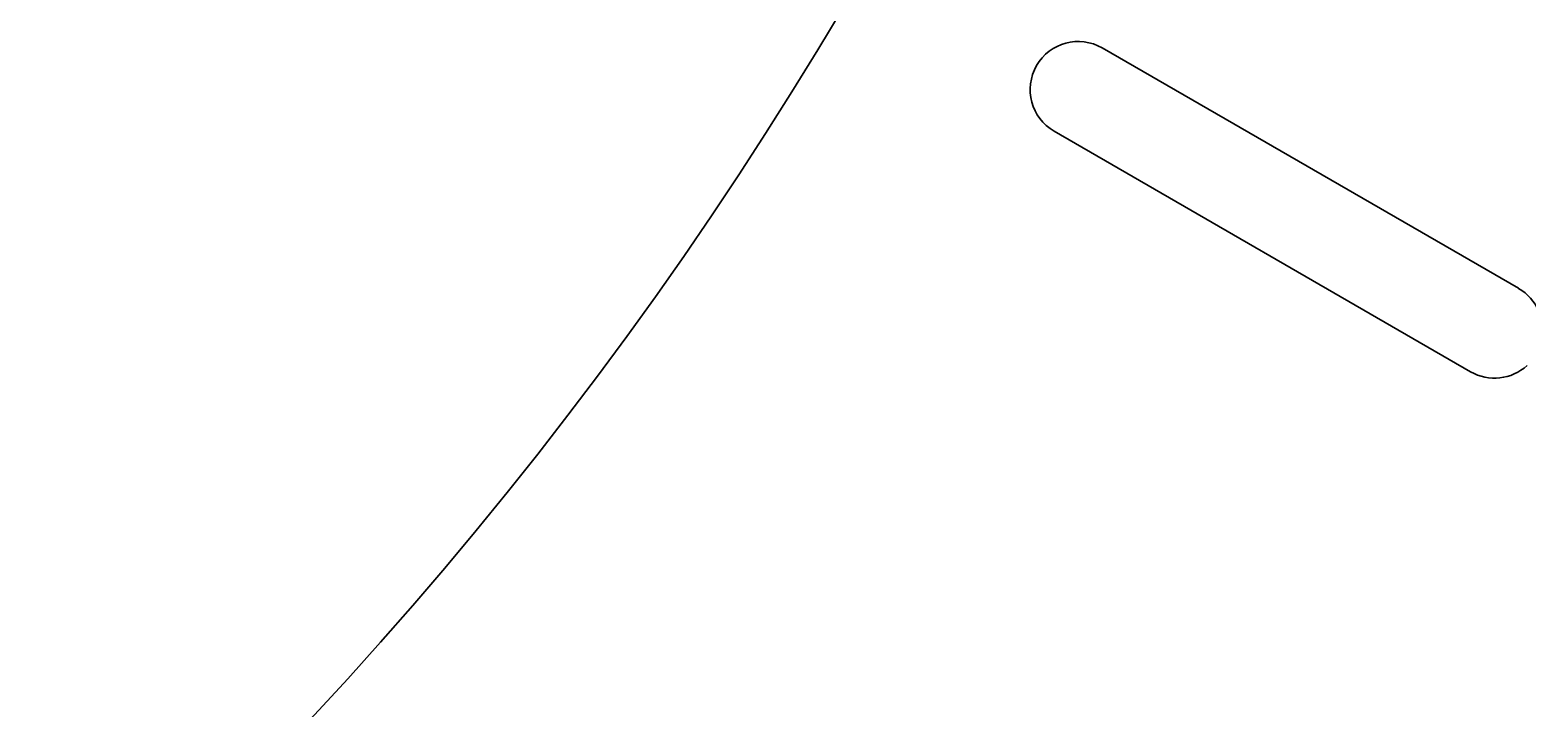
# Model space of a CAD drawing. Extents: x 0 to 297, y 0 to 210.
# Drawn here: x 251.05 to 266.63, y 69.62 to 76.67 of the extents above; entities that cross this region are included whole.
import ezdxf

# ---------------------------------------------------------------- set-up
doc = ezdxf.new("R2010")
doc.units = 0

msp = doc.modelspace()

# ---------------------------------------------------------------- linework, layer by layer
at = {"color": 7, "lineweight": 35, "ltscale": 0.125}
for p, q in [((266.539, 73.984), (262.208, 76.484)), ((261.708, 75.617), (266.039, 73.117))]:
    msp.add_line(p, q, dxfattribs=at)
at = {"color": 7, "lineweight": 35}
for radius in [42.5, 32.5]:
    msp.add_circle((222.901, 98.5), radius, dxfattribs=at)
for centre, start, end in [((261.958, 76.05), 60, 240), ((266.289, 73.55), 347.4576, 60), ((266.289, 73.55), 240, 312.5424)]:
    msp.add_arc(centre, 0.5, start, end, dxfattribs=at)

doc.saveas('drawing.dxf')
